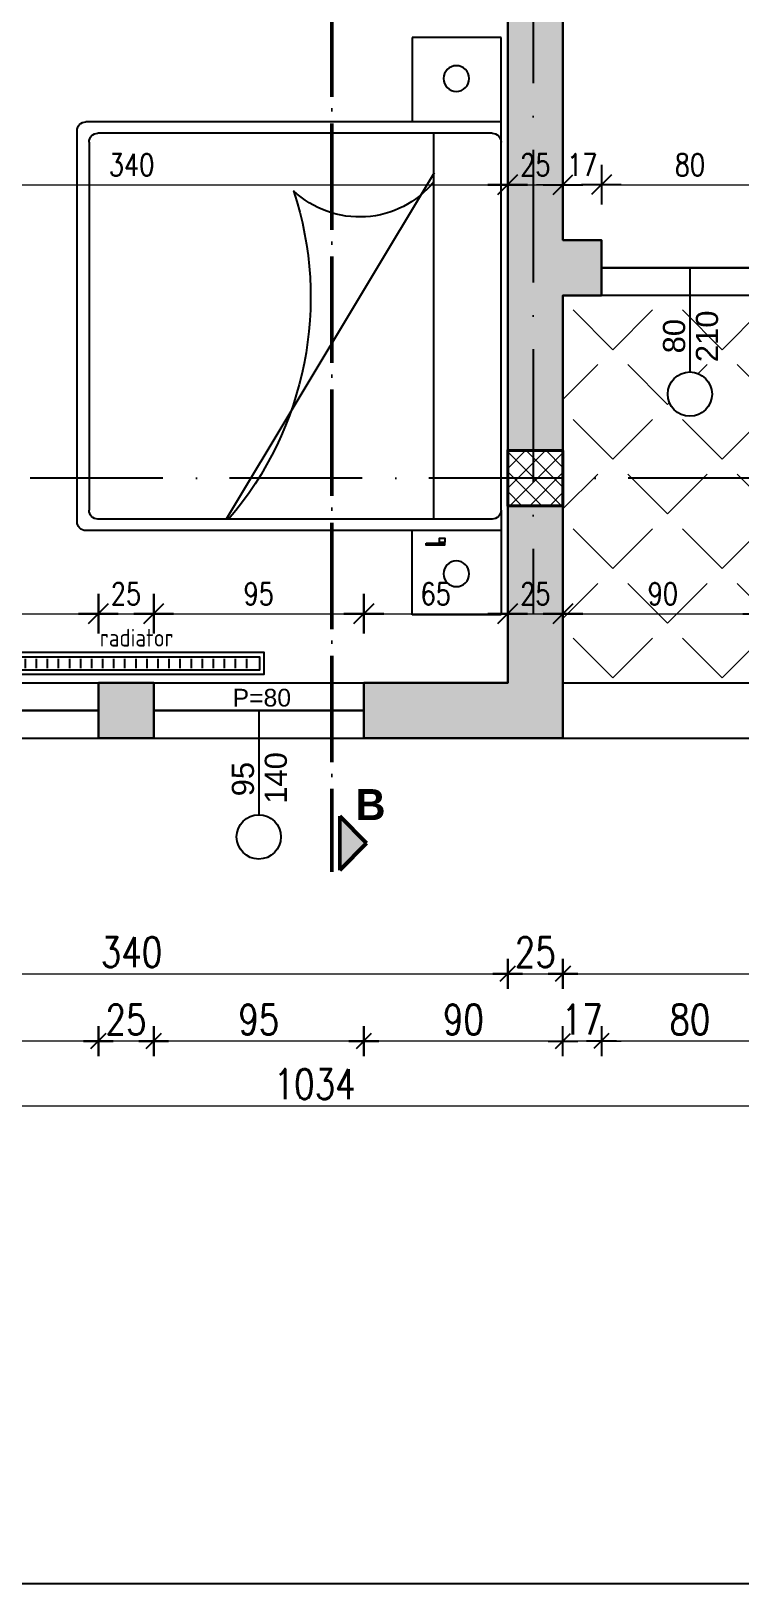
# Model space of a CAD drawing. Header units: metres. Extents: x 2674 to 33045, y -10854 to 2806.
# Drawn here: x 16357 to 16678, y 159 to 860 of the extents above; entities that cross this region are included whole.
import ezdxf

# ---------------------------------------------------------------- set-up
doc = ezdxf.new("R2010")
doc.units = ezdxf.units.M
doc.linetypes.add('ACAD_ISO04W100', pattern=[30, 24, -3, 0, -3])
doc.linetypes.add('ACAD_ISO10W100', pattern=[18, 12, -3, 0, -3])
doc.layers.add('2d', color=7, linetype='Continuous')
doc.layers.add('2d hamdia', color=7, linetype='Continuous')
doc.styles.add('_DIM Romans 0.8', font='romans.shx', dxfattribs={"width": 0.8})
doc.styles.get("Standard").update_dxf_attribs({"font": 'arial.ttf'})
doc.dimstyles.new('50 jasht', dxfattribs={"dimscale": 15, "dimtxt": 0.9, "dimasz": 0.3, "dimexe": 1.25, "dimexo": 0.625, "dimgap": 0.2, "dimtad": 1, "dimdec": 0, "dimzin": 12, "dimdsep": 46, "dimtxsty": '_DIM Romans 0.8', "dimblk": '- Kosa Crta za DIM (Mala)', "dimcen": 1, "dimse1": 1, "dimse2": 1, "dimclrd": 256, "dimclrt": 256, "dimazin": 3, "dimtfac": 1, "dimtdec": 0, "dimtix": 1, "dimtmove": 0, "dimatfit": 3, "dimfxl": 1, "dimlwd": 0, "dimarcsym": 0})
doc.dimstyles.new('50 mrena', dxfattribs={"dimscale": 10, "dimtxt": 1, "dimasz": 0.6, "dimexe": 1.25, "dimexo": 0.625, "dimgap": 0.4, "dimtad": 1, "dimdec": 0, "dimzin": 12, "dimdsep": 46, "dimtxsty": '_DIM Romans 0.8', "dimblk": '- Kosa Crta za DIM (Mala)', "dimcen": 2.5, "dimse1": 1, "dimse2": 1, "dimclrd": 256, "dimclrt": 256, "dimadec": 0, "dimazin": 3, "dimtfac": 1, "dimtdec": 0, "dimtix": 1, "dimtmove": 0, "dimatfit": 3, "dimfxl": 1, "dimlwd": 15, "dimarcsym": 0})

# ---------------------------------------------------------------- blocks, each defined once
blk = doc.blocks.new('radiator')
at = {"color": 204}
for p, q in [((-52.92, 7.12), (-52.92, 2.89)), ((-47.92, 7.12), (-47.92, 2.89)), ((-42.92, 7.12), (-42.92, 2.89)), ((-37.92, 7.12), (-37.92, 2.89)), ((-32.92, 7.12), (-32.92, 2.89)), ((-27.92, 7.12), (-27.92, 2.89)), ((-22.92, 7.12), (-22.92, 2.89)), ((-17.92, 7.12), (-17.92, 2.89)), ((-12.92, 7.12), (-12.92, 2.89)), ((-7.92, 7.12), (-7.92, 2.89)), ((-2.92, 7.12), (-2.92, 2.89)), ((2.08, 7.12), (2.08, 2.89)), ((7.08, 7.12), (7.08, 2.89)), ((12.08, 7.12), (12.08, 2.89)), ((17.08, 7.12), (17.08, 2.89)), ((22.08, 7.12), (22.08, 2.89)), ((27.08, 7.12), (27.08, 2.89)), ((32.08, 7.12), (32.08, 2.89)), ((37.08, 7.12), (37.08, 2.89)), ((42.08, 7.12), (42.08, 2.89)), ((47.08, 7.12), (47.08, 2.89)), ((52.08, 7.12), (52.08, 2.89))]:
    blk.add_line(p, q, dxfattribs=at)
blk.add_lwpolyline([(-60, 10), (60, 10), (60, 0), (-60, 0)], close=True)
blk.add_lwpolyline([(-58, 8), (58, 8), (58, 2), (-58, 2)], close=True, dxfattribs=at)
blk = doc.blocks.new('krevet dysh')
at = {"color": 252}
for p, q in [((-40.12, 130.31), (-40.12, 92.28)), ((0, 130.31), (-40.12, 130.31)), ((0, 83.08), (0, 130.31)), ((0, 92.28), (-187.61, 92.28)), ((-191.66, 88.23), (-191.66, -88.23)), ((-4.05, 87.13), (-182.18, 87.13)), ((-124.08, 87.04), (-30.15, -69.42)), ((-30.38, 87.13), (-30.38, -87.13)), ((-186.23, -83.08), (-186.23, 83.08)), ((0, 83.08), (0, -83.08)), ((0, -83.08), (0, -92.28)), ((0, -83.08), (0, -130.31)), ((-4.05, -87.13), (-182.18, -87.13)), ((-40.22, -92.28), (-187.61, -92.28)), ((-40.22, -92.28), (-40.22, -92.28)), ((0, -92.28), (-40.22, -92.28)), ((-40.12, -130.31), (-40.12, -92.28)), ((0, -130.31), (-40.12, -130.31))]:
    blk.add_line(p, q, dxfattribs=at)
for points in [[(-33.83, 97.97), (-25.58, 97.97), (-25.58, 98.95), (-33.83, 98.95)], [(-25.36, 97.73), (-27.86, 97.73), (-27.86, 95.78), (-25.36, 95.78)]]:
    blk.add_lwpolyline(points, close=True, dxfattribs=at)
for centre in [(-20.2, 111.83), (-20.2, -111.83)]:
    blk.add_circle(centre, 5.8, dxfattribs=at)
for centre, radius, start, end in [((-187.61, 88.23), 4.05, 90, 180), ((-182.18, 83.08), 4.05, 90, 180), ((-240.09, -13.08), 154.01, 341.80692, 40.59356), ((-4.05, 83.08), 4.05, 0, 90), ((-63.94, -92.8), 43.49, 39.48316, 133.32952), ((-182.18, -83.08), 4.05, 180, 270), ((-4.05, -83.08), 4.05, 270, 0), ((-4.05, -83.08), 4.05, 270, 0), ((-187.61, -88.23), 4.05, 180, 270)]:
    blk.add_arc(centre, radius, start, end, dxfattribs=at)
blk = doc.blocks.new('- Kosa Crta za DIM (Mala)')
for points in [[(0, -1.5), (0, 1.5)], [(-1.5, 0), (1.5, 0)], [(-0.75, -0.75), (0.75, 0.75)]]:
    blk.add_lwpolyline(points)
blk = doc.blocks.new('*D754')
at = {"lineweight": 0, "transparency": 16777216}
blk.add_line((16237.2, 434.4), (16568.2, 434.4), dxfattribs=at)
at = {"layer": 'Defpoints', "color": 0, "lineweight": 0, "transparency": 16777216}
for p in [(16232.7, 645.71), (16572.7, 645.71), (16572.7, 434.4)]:
    blk.add_point(p, dxfattribs=at)
at = {"lineweight": 0, "transparency": 16777216, "xscale": 4.5, "yscale": 4.5, "zscale": 4.5, "rotation": 180}
blk.add_blockref('- Kosa Crta za DIM (Mala)', (16232.7, 434.4), dxfattribs=at)
at = {"lineweight": 0, "transparency": 16777216, "xscale": 4.5, "yscale": 4.5, "zscale": 4.5}
blk.add_blockref('- Kosa Crta za DIM (Mala)', (16572.7, 434.4), dxfattribs=at)
at = {"lineweight": 0, "transparency": 16777216, "insert": (16402.7, 444.15), "char_height": 13.5, "attachment_point": 5, "style": '_DIM Romans 0.8'}
blk.add_mtext('340', dxfattribs=at)
blk = doc.blocks.new('*D755')
at = {"lineweight": 0, "transparency": 16777216}
blk.add_line((16577.2, 434.4), (16593.2, 434.4), dxfattribs=at)
at = {"layer": 'Defpoints', "color": 0, "lineweight": 0, "transparency": 16777216}
for p in [(16572.7, 645.71), (16597.7, 645.71), (16597.7, 434.4)]:
    blk.add_point(p, dxfattribs=at)
at = {"lineweight": 0, "transparency": 16777216, "xscale": 4.5, "yscale": 4.5, "zscale": 4.5, "rotation": 180}
blk.add_blockref('- Kosa Crta za DIM (Mala)', (16572.7, 434.4), dxfattribs=at)
at = {"lineweight": 0, "transparency": 16777216, "xscale": 4.5, "yscale": 4.5, "zscale": 4.5}
blk.add_blockref('- Kosa Crta za DIM (Mala)', (16597.7, 434.4), dxfattribs=at)
at = {"lineweight": 0, "transparency": 16777216, "insert": (16585.2, 444.15), "char_height": 13.5, "attachment_point": 5, "style": '_DIM Romans 0.8'}
blk.add_mtext('25', dxfattribs=at)
blk = doc.blocks.new('*D756')
at = {"lineweight": 0, "transparency": 16777216}
blk.add_line((16602.2, 434.4), (16972.75, 434.4), dxfattribs=at)
at = {"layer": 'Defpoints', "color": 0, "lineweight": 0, "transparency": 16777216}
for p in [(16597.7, 645.71), (16977.25, 645.71), (16977.25, 434.4)]:
    blk.add_point(p, dxfattribs=at)
at = {"lineweight": 0, "transparency": 16777216, "xscale": 4.5, "yscale": 4.5, "zscale": 4.5, "rotation": 180}
blk.add_blockref('- Kosa Crta za DIM (Mala)', (16597.7, 434.4), dxfattribs=at)
at = {"lineweight": 0, "transparency": 16777216, "xscale": 4.5, "yscale": 4.5, "zscale": 4.5}
blk.add_blockref('- Kosa Crta za DIM (Mala)', (16977.25, 434.4), dxfattribs=at)
at = {"lineweight": 0, "transparency": 16777216, "insert": (16787.48, 444.15), "char_height": 13.5, "attachment_point": 5, "style": '_DIM Romans 0.8'}
blk.add_mtext('380', dxfattribs=at)
blk = doc.blocks.new('*D760')
at = {"lineweight": 0, "transparency": 16777216}
blk.add_line((16690.57, 403.97), (16619.57, 403.97), dxfattribs=at)
at = {"layer": 'Defpoints', "color": 0, "lineweight": 0, "transparency": 16777216}
for p in [(16615.07, 740.71), (16695.07, 740.71), (16615.07, 403.97)]:
    blk.add_point(p, dxfattribs=at)
at = {"lineweight": 0, "transparency": 16777216, "xscale": 4.5, "yscale": 4.5, "zscale": 4.5, "rotation": 180}
blk.add_blockref('- Kosa Crta za DIM (Mala)', (16615.07, 403.97), dxfattribs=at)
at = {"lineweight": 0, "transparency": 16777216, "xscale": 4.5, "yscale": 4.5, "zscale": 4.5}
blk.add_blockref('- Kosa Crta za DIM (Mala)', (16695.07, 403.97), dxfattribs=at)
at = {"lineweight": 0, "transparency": 16777216, "insert": (16655.07, 413.72), "char_height": 13.5, "attachment_point": 5, "style": '_DIM Romans 0.8'}
blk.add_mtext('80', dxfattribs=at)
blk = doc.blocks.new('*D761')
at = {"lineweight": 0, "transparency": 16777216}
for p, q in [((16593.2, 403.97), (16588.7, 403.97)), ((16615.07, 403.97), (16597.7, 403.97)), ((16619.57, 403.97), (16624.07, 403.97))]:
    blk.add_line(p, q, dxfattribs=at)
at = {"layer": 'Defpoints', "color": 0, "lineweight": 0, "transparency": 16777216}
for p in [(16615.07, 740.71), (16597.7, 540.71), (16597.7, 403.97)]:
    blk.add_point(p, dxfattribs=at)
at = {"lineweight": 0, "transparency": 16777216, "xscale": 4.5, "yscale": 4.5, "zscale": 4.5}
blk.add_blockref('- Kosa Crta za DIM (Mala)', (16597.7, 403.97), dxfattribs=at)
at = {"lineweight": 0, "transparency": 16777216, "xscale": 4.5, "yscale": 4.5, "zscale": 4.5, "rotation": 180}
blk.add_blockref('- Kosa Crta za DIM (Mala)', (16615.07, 403.97), dxfattribs=at)
at = {"lineweight": 0, "transparency": 16777216, "insert": (16606.38, 413.72), "char_height": 13.5, "attachment_point": 5, "style": '_DIM Romans 0.8'}
blk.add_mtext('17', dxfattribs=at)
blk = doc.blocks.new('*D762')
at = {"lineweight": 0, "transparency": 16777216}
blk.add_line((16593.2, 403.97), (16512.2, 403.97), dxfattribs=at)
at = {"layer": 'Defpoints', "color": 0, "lineweight": 0, "transparency": 16777216}
for p in [(16507.7, 540.71), (16597.7, 540.71), (16507.7, 403.97)]:
    blk.add_point(p, dxfattribs=at)
at = {"lineweight": 0, "transparency": 16777216, "xscale": 4.5, "yscale": 4.5, "zscale": 4.5, "rotation": 180}
blk.add_blockref('- Kosa Crta za DIM (Mala)', (16507.7, 403.97), dxfattribs=at)
at = {"lineweight": 0, "transparency": 16777216, "xscale": 4.5, "yscale": 4.5, "zscale": 4.5}
blk.add_blockref('- Kosa Crta za DIM (Mala)', (16597.7, 403.97), dxfattribs=at)
at = {"lineweight": 0, "transparency": 16777216, "insert": (16552.7, 413.72), "char_height": 13.5, "attachment_point": 5, "style": '_DIM Romans 0.8'}
blk.add_mtext('90', dxfattribs=at)
blk = doc.blocks.new('*D763')
at = {"lineweight": 0, "transparency": 16777216}
blk.add_line((16503.2, 403.97), (16417.2, 403.97), dxfattribs=at)
at = {"layer": 'Defpoints', "color": 0, "lineweight": 0, "transparency": 16777216}
for p in [(16412.7, 540.71), (16507.7, 540.71), (16412.7, 403.97)]:
    blk.add_point(p, dxfattribs=at)
at = {"lineweight": 0, "transparency": 16777216, "xscale": 4.5, "yscale": 4.5, "zscale": 4.5, "rotation": 180}
blk.add_blockref('- Kosa Crta za DIM (Mala)', (16412.7, 403.97), dxfattribs=at)
at = {"lineweight": 0, "transparency": 16777216, "xscale": 4.5, "yscale": 4.5, "zscale": 4.5}
blk.add_blockref('- Kosa Crta za DIM (Mala)', (16507.7, 403.97), dxfattribs=at)
at = {"lineweight": 0, "transparency": 16777216, "insert": (16460.2, 413.72), "char_height": 13.5, "attachment_point": 5, "style": '_DIM Romans 0.8'}
blk.add_mtext('95', dxfattribs=at)
blk = doc.blocks.new('*D764')
at = {"lineweight": 0, "transparency": 16777216}
blk.add_line((16408.2, 403.97), (16392.2, 403.97), dxfattribs=at)
at = {"layer": 'Defpoints', "color": 0, "lineweight": 0, "transparency": 16777216}
for p in [(16387.7, 540.71), (16412.7, 540.71), (16387.7, 403.97)]:
    blk.add_point(p, dxfattribs=at)
at = {"lineweight": 0, "transparency": 16777216, "xscale": 4.5, "yscale": 4.5, "zscale": 4.5, "rotation": 180}
blk.add_blockref('- Kosa Crta za DIM (Mala)', (16387.7, 403.97), dxfattribs=at)
at = {"lineweight": 0, "transparency": 16777216, "xscale": 4.5, "yscale": 4.5, "zscale": 4.5}
blk.add_blockref('- Kosa Crta za DIM (Mala)', (16412.7, 403.97), dxfattribs=at)
at = {"lineweight": 0, "transparency": 16777216, "insert": (16400.2, 413.72), "char_height": 13.5, "attachment_point": 5, "style": '_DIM Romans 0.8'}
blk.add_mtext('25', dxfattribs=at)
blk = doc.blocks.new('*D765')
at = {"lineweight": 0, "transparency": 16777216}
blk.add_line((16383.2, 403.97), (16297.2, 403.97), dxfattribs=at)
at = {"layer": 'Defpoints', "color": 0, "lineweight": 0, "transparency": 16777216}
for p in [(16292.7, 540.71), (16387.7, 540.71), (16292.7, 403.97)]:
    blk.add_point(p, dxfattribs=at)
at = {"lineweight": 0, "transparency": 16777216, "xscale": 4.5, "yscale": 4.5, "zscale": 4.5, "rotation": 180}
blk.add_blockref('- Kosa Crta za DIM (Mala)', (16292.7, 403.97), dxfattribs=at)
at = {"lineweight": 0, "transparency": 16777216, "xscale": 4.5, "yscale": 4.5, "zscale": 4.5}
blk.add_blockref('- Kosa Crta za DIM (Mala)', (16387.7, 403.97), dxfattribs=at)
at = {"lineweight": 0, "transparency": 16777216, "insert": (16340.2, 413.72), "char_height": 13.5, "attachment_point": 5, "style": '_DIM Romans 0.8'}
blk.add_mtext('95', dxfattribs=at)
blk = doc.blocks.new('*D771')
at = {"lineweight": 0, "transparency": 16777216}
blk.add_line((15973.2, 374.81), (16997.75, 374.81), dxfattribs=at)
at = {"layer": 'Defpoints', "color": 0, "lineweight": 0, "transparency": 16777216}
for p in [(15968.7, 645.71), (17002.25, 645.71), (17002.25, 374.81)]:
    blk.add_point(p, dxfattribs=at)
at = {"lineweight": 0, "transparency": 16777216, "xscale": 4.5, "yscale": 4.5, "zscale": 4.5, "rotation": 180}
blk.add_blockref('- Kosa Crta za DIM (Mala)', (15968.7, 374.81), dxfattribs=at)
at = {"lineweight": 0, "transparency": 16777216, "xscale": 4.5, "yscale": 4.5, "zscale": 4.5}
blk.add_blockref('- Kosa Crta za DIM (Mala)', (17002.25, 374.81), dxfattribs=at)
at = {"lineweight": 0, "transparency": 16777216, "insert": (16485.48, 384.56), "char_height": 13.5, "attachment_point": 5, "style": '_DIM Romans 0.8'}
blk.add_mtext('1034', dxfattribs=at)
blk = doc.blocks.new('*D810')
at = {"lineweight": 15, "transparency": 16777216}
blk.add_line((16238.7, 790.73), (16566.7, 790.73), dxfattribs=at)
at = {"layer": 'Defpoints', "color": 0, "lineweight": 0, "transparency": 16777216}
for p in [(16572.7, 790.73), (16572.7, 758.21), (16232.7, 670.71)]:
    blk.add_point(p, dxfattribs=at)
at = {"lineweight": 15, "transparency": 16777216, "xscale": 6, "yscale": 6, "zscale": 6, "rotation": 180}
blk.add_blockref('- Kosa Crta za DIM (Mala)', (16232.7, 790.73), dxfattribs=at)
at = {"lineweight": 15, "transparency": 16777216, "xscale": 6, "yscale": 6, "zscale": 6}
blk.add_blockref('- Kosa Crta za DIM (Mala)', (16572.7, 790.73), dxfattribs=at)
at = {"lineweight": 0, "transparency": 16777216, "insert": (16402.7, 799.73), "char_height": 10, "attachment_point": 5, "style": '_DIM Romans 0.8'}
blk.add_mtext('340', dxfattribs=at)
blk = doc.blocks.new('*D811')
at = {"lineweight": 15, "transparency": 16777216}
blk.add_line((16578.7, 790.73), (16591.7, 790.73), dxfattribs=at)
at = {"layer": 'Defpoints', "color": 0, "lineweight": 0, "transparency": 16777216}
for p in [(16597.7, 790.73), (16597.7, 765.71), (16572.7, 758.21)]:
    blk.add_point(p, dxfattribs=at)
at = {"lineweight": 15, "transparency": 16777216, "xscale": 6, "yscale": 6, "zscale": 6, "rotation": 180}
blk.add_blockref('- Kosa Crta za DIM (Mala)', (16572.7, 790.73), dxfattribs=at)
at = {"lineweight": 15, "transparency": 16777216, "xscale": 6, "yscale": 6, "zscale": 6}
blk.add_blockref('- Kosa Crta za DIM (Mala)', (16597.7, 790.73), dxfattribs=at)
at = {"lineweight": 0, "transparency": 16777216, "insert": (16585.2, 799.73), "char_height": 10, "attachment_point": 5, "style": '_DIM Romans 0.8'}
blk.add_mtext('25', dxfattribs=at)
blk = doc.blocks.new('*D812')
at = {"lineweight": 15, "transparency": 16777216}
for p, q in [((16591.7, 790.73), (16585.7, 790.73)), ((16597.7, 790.73), (16615.07, 790.73)), ((16621.07, 790.73), (16627.07, 790.73))]:
    blk.add_line(p, q, dxfattribs=at)
at = {"layer": 'Defpoints', "color": 0, "lineweight": 0, "transparency": 16777216}
for p in [(16615.07, 790.73), (16597.7, 765.71), (16615.07, 765.71)]:
    blk.add_point(p, dxfattribs=at)
at = {"lineweight": 15, "transparency": 16777216, "xscale": 6, "yscale": 6, "zscale": 6}
blk.add_blockref('- Kosa Crta za DIM (Mala)', (16597.7, 790.73), dxfattribs=at)
at = {"lineweight": 15, "transparency": 16777216, "xscale": 6, "yscale": 6, "zscale": 6, "rotation": 180}
blk.add_blockref('- Kosa Crta za DIM (Mala)', (16615.07, 790.73), dxfattribs=at)
at = {"lineweight": 0, "transparency": 16777216, "insert": (16606.38, 799.73), "char_height": 10, "attachment_point": 5, "style": '_DIM Romans 0.8'}
blk.add_mtext('17', dxfattribs=at)
blk = doc.blocks.new('*D813')
at = {"lineweight": 15, "transparency": 16777216}
blk.add_line((16621.07, 790.73), (16689.07, 790.73), dxfattribs=at)
at = {"layer": 'Defpoints', "color": 0, "lineweight": 0, "transparency": 16777216}
for p in [(16695.07, 790.73), (16615.07, 765.71), (16695.07, 765.71)]:
    blk.add_point(p, dxfattribs=at)
at = {"lineweight": 15, "transparency": 16777216, "xscale": 6, "yscale": 6, "zscale": 6, "rotation": 180}
blk.add_blockref('- Kosa Crta za DIM (Mala)', (16615.07, 790.73), dxfattribs=at)
at = {"lineweight": 15, "transparency": 16777216, "xscale": 6, "yscale": 6, "zscale": 6}
blk.add_blockref('- Kosa Crta za DIM (Mala)', (16695.07, 790.73), dxfattribs=at)
at = {"lineweight": 0, "transparency": 16777216, "insert": (16655.07, 799.73), "char_height": 10, "attachment_point": 5, "style": '_DIM Romans 0.8'}
blk.add_mtext('80', dxfattribs=at)
blk = doc.blocks.new('*D818')
at = {"lineweight": 15, "transparency": 16777216}
blk.add_line((16298.7, 597), (16381.7, 597), dxfattribs=at)
at = {"layer": 'Defpoints', "color": 0, "lineweight": 0, "transparency": 16777216}
for p in [(16387.7, 597), (16292.7, 565.71), (16387.7, 565.71)]:
    blk.add_point(p, dxfattribs=at)
at = {"lineweight": 15, "transparency": 16777216, "xscale": 6, "yscale": 6, "zscale": 6, "rotation": 180}
blk.add_blockref('- Kosa Crta za DIM (Mala)', (16292.7, 597), dxfattribs=at)
at = {"lineweight": 15, "transparency": 16777216, "xscale": 6, "yscale": 6, "zscale": 6}
blk.add_blockref('- Kosa Crta za DIM (Mala)', (16387.7, 597), dxfattribs=at)
at = {"lineweight": 0, "transparency": 16777216, "insert": (16340.2, 606), "char_height": 10, "attachment_point": 5, "style": '_DIM Romans 0.8'}
blk.add_mtext('95', dxfattribs=at)
blk = doc.blocks.new('*D819')
at = {"lineweight": 15, "transparency": 16777216}
blk.add_line((16393.7, 597), (16406.7, 597), dxfattribs=at)
at = {"layer": 'Defpoints', "color": 0, "lineweight": 0, "transparency": 16777216}
for p in [(16412.7, 597), (16387.7, 565.71), (16412.7, 565.71)]:
    blk.add_point(p, dxfattribs=at)
at = {"lineweight": 15, "transparency": 16777216, "xscale": 6, "yscale": 6, "zscale": 6, "rotation": 180}
blk.add_blockref('- Kosa Crta za DIM (Mala)', (16387.7, 597), dxfattribs=at)
at = {"lineweight": 15, "transparency": 16777216, "xscale": 6, "yscale": 6, "zscale": 6}
blk.add_blockref('- Kosa Crta za DIM (Mala)', (16412.7, 597), dxfattribs=at)
at = {"lineweight": 0, "transparency": 16777216, "insert": (16400.2, 606), "char_height": 10, "attachment_point": 5, "style": '_DIM Romans 0.8'}
blk.add_mtext('25', dxfattribs=at)
blk = doc.blocks.new('*D820')
at = {"lineweight": 15, "transparency": 16777216}
blk.add_line((16418.7, 597), (16501.7, 597), dxfattribs=at)
at = {"layer": 'Defpoints', "color": 0, "lineweight": 0, "transparency": 16777216}
for p in [(16507.7, 597), (16412.7, 565.71), (16507.7, 565.71)]:
    blk.add_point(p, dxfattribs=at)
at = {"lineweight": 15, "transparency": 16777216, "xscale": 6, "yscale": 6, "zscale": 6, "rotation": 180}
blk.add_blockref('- Kosa Crta za DIM (Mala)', (16412.7, 597), dxfattribs=at)
at = {"lineweight": 15, "transparency": 16777216, "xscale": 6, "yscale": 6, "zscale": 6}
blk.add_blockref('- Kosa Crta za DIM (Mala)', (16507.7, 597), dxfattribs=at)
at = {"lineweight": 0, "transparency": 16777216, "insert": (16460.2, 606), "char_height": 10, "attachment_point": 5, "style": '_DIM Romans 0.8'}
blk.add_mtext('95', dxfattribs=at)
blk = doc.blocks.new('*D821')
at = {"lineweight": 15, "transparency": 16777216}
blk.add_line((16513.7, 597), (16566.7, 597), dxfattribs=at)
at = {"layer": 'Defpoints', "color": 0, "lineweight": 0, "transparency": 16777216}
for p in [(16572.7, 597), (16507.7, 565.71), (16572.7, 565.71)]:
    blk.add_point(p, dxfattribs=at)
at = {"lineweight": 15, "transparency": 16777216, "xscale": 6, "yscale": 6, "zscale": 6, "rotation": 180}
blk.add_blockref('- Kosa Crta za DIM (Mala)', (16507.7, 597), dxfattribs=at)
at = {"lineweight": 15, "transparency": 16777216, "xscale": 6, "yscale": 6, "zscale": 6}
blk.add_blockref('- Kosa Crta za DIM (Mala)', (16572.7, 597), dxfattribs=at)
at = {"lineweight": 0, "transparency": 16777216, "insert": (16540.2, 606), "char_height": 10, "attachment_point": 5, "style": '_DIM Romans 0.8'}
blk.add_mtext('65', dxfattribs=at)
blk = doc.blocks.new('*D822')
at = {"lineweight": 15, "transparency": 16777216}
blk.add_line((16578.7, 597), (16591.7, 597), dxfattribs=at)
at = {"layer": 'Defpoints', "color": 0, "lineweight": 0, "transparency": 16777216}
for p in [(16597.7, 597), (16572.7, 565.71), (16597.7, 540.71)]:
    blk.add_point(p, dxfattribs=at)
at = {"lineweight": 15, "transparency": 16777216, "xscale": 6, "yscale": 6, "zscale": 6, "rotation": 180}
blk.add_blockref('- Kosa Crta za DIM (Mala)', (16572.7, 597), dxfattribs=at)
at = {"lineweight": 15, "transparency": 16777216, "xscale": 6, "yscale": 6, "zscale": 6}
blk.add_blockref('- Kosa Crta za DIM (Mala)', (16597.7, 597), dxfattribs=at)
at = {"lineweight": 0, "transparency": 16777216, "insert": (16585.2, 606), "char_height": 10, "attachment_point": 5, "style": '_DIM Romans 0.8'}
blk.add_mtext('25', dxfattribs=at)
blk = doc.blocks.new('*D823')
at = {"lineweight": 15, "transparency": 16777216}
blk.add_line((16603.7, 597), (16681.96, 597), dxfattribs=at)
at = {"layer": 'Defpoints', "color": 0, "lineweight": 0, "transparency": 16777216}
for p in [(16687.96, 597), (16687.96, 565.71), (16597.7, 540.71)]:
    blk.add_point(p, dxfattribs=at)
at = {"lineweight": 15, "transparency": 16777216, "xscale": 6, "yscale": 6, "zscale": 6, "rotation": 180}
blk.add_blockref('- Kosa Crta za DIM (Mala)', (16597.7, 597), dxfattribs=at)
at = {"lineweight": 15, "transparency": 16777216, "xscale": 6, "yscale": 6, "zscale": 6}
blk.add_blockref('- Kosa Crta za DIM (Mala)', (16687.96, 597), dxfattribs=at)
at = {"lineweight": 0, "transparency": 16777216, "insert": (16642.83, 606), "char_height": 10, "attachment_point": 5, "style": '_DIM Romans 0.8'}
blk.add_mtext('90', dxfattribs=at)

msp = doc.modelspace()

# ---------------------------------------------------------------- hatches: boundary and pattern name
at = {"lineweight": 30}
h = msp.add_hatch(color=255, dxfattribs=at)
h.paths.add_polyline_path([(16977.7, 1875.71), (16597.7, 1875.71), (16597.7, 1850.71), (16862.7, 1850.71), (16862.7, 1785.71), (16887.7, 1785.71), (16887.7, 1850.71), (16977.7, 1850.71)])
h.paths.add_polyline_path([(16887.7, 1685.71), (16862.7, 1685.71), (16862.7, 1650.71), (16887.7, 1650.71)])
h.paths.add_polyline_path([(16977.7, 1500.71), (16887.7, 1500.71), (16887.7, 1510.71), (16862.7, 1510.71), (16862.7, 1500.71), (16597.7, 1500.71), (16597.7, 1475.71), (16977.7, 1475.71)])
h.paths.add_polyline_path([(17002.7, 1475.71), (16977.7, 1475.71), (16977.7, 1455.71), (17002.7, 1455.71)])
h.paths.add_polyline_path([(17002.7, 1355.71), (16977.7, 1355.71), (16977.7, 1330.71), (17002.7, 1330.71)])
h.paths.add_polyline_path([(17002.7, 1230.71), (16977.7, 1230.71), (16977.7, 1205.71), (17002.7, 1205.71)])
h.paths.add_polyline_path([(16977.7, 1095.71), (16597.7, 1095.71), (16597.7, 1070.71), (16977.7, 1070.71)])
h.paths.add_polyline_path([(16572.7, 1095.71), (16457.7, 1095.71), (16457.7, 1110.71), (16432.7, 1110.71), (16432.7, 1070.71), (16512.7, 1070.71), (16512.7, 1068.21), (16537.7, 1068.21), (16537.7, 1070.71), (16572.7, 1070.71)])
h.paths.add_polyline_path([(16572.7, 1500.71), (16457.7, 1500.71), (16457.7, 1510.71), (16432.7, 1510.71), (16432.7, 1200.71), (16457.7, 1200.71), (16457.7, 1475.71), (16572.7, 1475.71)])
h.paths.add_polyline_path([(16457.7, 1850.71), (16572.7, 1850.71), (16572.7, 1875.71), (16317.7, 1875.71), (16317.7, 1850.71), (16432.7, 1850.71), (16432.7, 1630.71), (16400.12, 1630.71), (16400.12, 1610.71), (16432.7, 1610.71), (16432.7, 1600.71), (16457.7, 1600.71)])
h.paths.add_polyline_path([(16320.12, 1630.71), (16232.7, 1630.71), (16232.7, 1850.71), (16212.7, 1850.71), (16212.7, 1590.71), (16232.7, 1590.71), (16232.7, 1610.71), (16320.12, 1610.71)])
h.paths.add_polyline_path([(16207.7, 1875.71), (15887.7, 1875.71), (15887.7, 1850.71), (16207.7, 1850.71)])
h.paths.add_polyline_path([(16257.7, 1875.71), (16232.7, 1875.71), (16232.7, 1850.71), (16257.7, 1850.71)])
h.paths.add_polyline_path([(15887.7, 1850.71), (15862.7, 1850.71), (15862.7, 1770.71), (15887.7, 1770.71)])
h.paths.add_polyline_path([(15887.7, 1650.71), (15862.7, 1650.71), (15862.7, 1500.71), (15887.7, 1500.71)])
h.paths.add_polyline_path([(15993.7, 1475.71), (15968.7, 1475.71), (15968.7, 1335.71), (15993.7, 1335.71)])
h.paths.add_polyline_path([(16207.7, 1500.71), (15993.7, 1500.71), (15993.7, 1475.71), (16207.7, 1475.71)])
h.paths.add_polyline_path([(16232.7, 1510.71), (16212.7, 1510.71), (16212.7, 1500.71), (16232.7, 1500.71)])
h.paths.add_polyline_path([(15993.7, 1145.71), (15968.7, 1145.71), (15968.7, 1095.71), (15993.7, 1095.71)])
h.paths.add_polyline_path([(16107.7, 975.71), (15993.7, 975.71), (15993.7, 985.71), (15968.7, 985.71), (15968.7, 670.71), (15993.7, 670.71), (15993.7, 697.71), (16112.7, 697.71), (16112.7, 722.71), (15993.7, 722.71), (15993.7, 950.71), (16107.7, 950.71)])
h.paths.add_polyline_path([(16247.7, 975.71), (16232.7, 975.71), (16232.7, 950.71), (16247.7, 950.71)])
h.paths.add_polyline_path([(16207.7, 975.71), (16197.7, 975.71), (16197.7, 950.71), (16207.7, 950.71)])
h.paths.add_polyline_path([(16232.7, 950.71), (16207.7, 950.71), (16207.7, 722.71), (16192.7, 722.71), (16192.7, 697.71), (16207.7, 697.71), (16207.7, 670.71), (16232.7, 670.71)])
h.paths.add_polyline_path([(16597.7, 975.71), (16537.7, 975.71), (16537.7, 978.21), (16512.7, 978.21), (16512.7, 975.71), (16337.7, 975.71), (16337.7, 950.71), (16572.7, 950.71), (16572.7, 670.71), (16597.7, 670.71), (16597.7, 740.71), (16615.07, 740.71), (16615.07, 765.71), (16597.7, 765.71)])
h.paths.add_polyline_path([(17002.7, 825.71), (16977.7, 825.71), (16977.7, 765.71), (16695.07, 765.71), (16695.07, 740.71), (16977.7, 740.71), (16977.7, 670.71), (17002.7, 670.71)])
h.paths.add_polyline_path([(16597.7, 645.71), (16572.7, 645.71), (16572.7, 565.71), (16507.7, 565.71), (16507.7, 540.71), (16597.7, 540.71)])
h.paths.add_polyline_path([(16412.7, 565.71), (16387.7, 565.71), (16387.7, 540.71), (16412.7, 540.71)])
h.paths.add_polyline_path([(16292.7, 565.71), (16232.7, 565.71), (16207.7, 565.71), (16207.7, 540.71), (16292.7, 540.71)])
h.paths.add_polyline_path([(17002.7, 1105.71), (16977.7, 1105.71), (16977.7, 1095.71), (17002.7, 1095.71)])
at = {"lineweight": 18}
msp.add_hatch(color=15, dxfattribs=at).paths.add_polyline_path([(16496.78, 505.55), (16496.78, 481.19), (16508.96, 493.37)])
at = {"layer": '2d hamdia', "lineweight": 0, "true_color": 0x969696}
h = msp.add_hatch(dxfattribs=at)
h.set_pattern_fill('ANGLE', color=252, scale=5, angle=45, style=0)
h.set_pattern_definition([(45, (0, 0), (-24.695704, 24.695704), [25.4, -9.525]), (135, (0, 0), (-24.695704, -24.695704), [25.4, -9.525])])
h.paths.add_polyline_path([(16977.25, 670.71), (16977.7, 670.71), (16977.7, 740.71), (16655.07, 740.71), (16655.07, 706.17, -0.414214), (16665.07, 696.17, -1), (16645.07, 696.17, -0.414214), (16655.07, 706.17), (16655.07, 740.71), (16597.7, 740.71), (16597.7, 565.71), (16685.96, 565.71), (16685.96, 540.71), (16826.27, 540.71, 0.284081), (17002.7, 645.71), (16977.25, 645.71)])
h.paths.add_polyline_path([(16673.28, 707.69), (16673.28, 736), (16652.67, 736), (16652.67, 707.69)], flags=24)
h.paths.add_polyline_path([(16658.39, 711.49), (16658.39, 732.03), (16637.78, 732.03), (16637.78, 711.49)], flags=24)
at = {"layer": '2d hamdia', "lineweight": 0}
h = msp.add_hatch(dxfattribs=at)
h.set_pattern_fill('ANSI37', color=26, scale=2, style=0)
h.set_pattern_definition([(45, (5607.054, -1215), (-4.490128, 4.490128), []), (135, (5607.054, -1215), (-4.490128, -4.490128), [])])
h.paths.add_polyline_path([(16597.7, 670.71), (16572.7, 670.71), (16572.7, 645.71), (16597.7, 645.71)])

# ---------------------------------------------------------------- linework, layer by layer
at = {"color": 124, "linetype": 'ACAD_ISO10W100', "lineweight": 25, "ltscale": 5}
for p, q in [((16584.2, 2067.9), (16584.2, 597)), ((17047.58, 658.21), (15669.18, 658.21))]:
    msp.add_line(p, q, dxfattribs=at)
for p, q in [((16597.7, 765.71), (16597.7, 975.71)), ((16572.7, 565.71), (16572.7, 950.71)), ((16615.07, 765.71), (16597.7, 765.71)), ((16615.07, 740.71), (16615.07, 765.71)), ((16655.07, 753.21), (16655.07, 706.17)), ((16597.7, 540.71), (16597.7, 740.71)), ((16977.7, 740.71), (16597.7, 740.71)), ((16232.7, 565.71), (16572.7, 565.71)), ((16387.7, 565.71), (16387.7, 540.71)), ((16412.7, 565.71), (16412.7, 540.71)), ((16507.7, 565.71), (16507.7, 540.71)), ((16597.7, 565.71), (16687.96, 565.71)), ((16460.2, 553.21), (16460.2, 506.17)), ((16145.13, 540.71), (16826.27, 540.71))]:
    msp.add_line(p, q)
at = {"color": 5, "lineweight": 30}
for p, q in [((16695.07, 753.21), (16615.07, 753.21)), ((16292.7, 553.21), (16387.7, 553.21)), ((16412.7, 553.21), (16507.7, 553.21))]:
    msp.add_line(p, q, dxfattribs=at)
at = {"elevation": -574.66}
msp.add_lwpolyline([(15225, 158.83), (15225, 2258.83), (18195, 2258.83), (18195, 158.83), (15225, 158.83)], close=True, dxfattribs=at)
at = {"color": 13, "linetype": 'ACAD_ISO04W100', "lineweight": 50, "ltscale": 2}
msp.add_lwpolyline([(16312.7, 1928.03), (16312.7, 1553.37), (16030.12, 1553.37), (16030.12, 878.48), (16493.18, 878.48), (16493.18, 480.39)], dxfattribs=at)
at = {"lineweight": 30}
for points in [[(16597.7, 975.71), (16537.7, 975.71), (16537.7, 978.21), (16512.7, 978.21), (16512.7, 975.71), (16337.7, 975.71), (16337.7, 950.71), (16572.7, 950.71), (16572.7, 670.71), (16597.7, 670.71), (16597.7, 740.71), (16615.07, 740.71), (16615.07, 765.71), (16597.7, 765.71)], [(16597.7, 645.71), (16572.7, 645.71), (16572.7, 565.71), (16507.7, 565.71), (16507.7, 540.71), (16597.7, 540.71)], [(16412.7, 565.71), (16387.7, 565.71), (16387.7, 540.71), (16412.7, 540.71)]]:
    msp.add_lwpolyline(points, close=True, dxfattribs=at)
at = {"lineweight": 40}
msp.add_lwpolyline([(16597.7, 670.71), (16572.7, 670.71), (16572.7, 645.71), (16597.7, 645.71)], close=True, dxfattribs=at)
at = {"color": 13, "linetype": 'ACAD_ISO04W100', "lineweight": 50, "ltscale": 2}
msp.add_lwpolyline([(16496.78, 505.55), (16496.78, 481.19), (16508.96, 493.37)], close=True, dxfattribs=at)
for centre in [(16655.07, 696.17), (16460.2, 496.17)]:
    msp.add_circle(centre, 10)

# ---------------------------------------------------------------- block references
msp.add_blockref('radiator', (16402.5, 569.55))
at = {"layer": '2d', "xscale": -1, "rotation": 180}
msp.add_blockref('krevet dysh', (16569.71, 726.83), dxfattribs=at)

# ---------------------------------------------------------------- texts
at = {"lineweight": 0, "char_height": 10, "attachment_point": 1, "rotation": 90}
for s, insert in [('\\pi8.9827;80 ', (16642.89, 705.58)), ('\\pi5.0195;210 ', (16657.77, 705.58)), ('\\pi5.5755;140 ', (16462.9, 505.58)), ('\\pi8.935;95 ', (16448.02, 505.58))]:
    msp.add_mtext_dynamic_manual_height_columns(s, width=32.2697, gutter_width=12.5, heights=[0], dxfattribs=dict(at, insert=insert))
at = {"color": 124, "insert": (16357.92, 590.15), "char_height": 8, "attachment_point": 1}
msp.add_mtext_dynamic_manual_height_columns('\\pi30.435;{\\Fgbenor|c0;\\C206;radiator}', width=91.5371, gutter_width=12.5, heights=[0], dxfattribs=at)
at = {"color": 251, "lineweight": 0, "insert": (16444.75, 563.07), "char_height": 8, "attachment_point": 1}
msp.add_mtext_dynamic_manual_height_columns('\\pi3.6273;P=80', width=32.2697, gutter_width=12.5, heights=[10.21], dxfattribs=at)
at = {"insert": (16503.02, 517.79), "char_height": 14, "attachment_point": 1}
msp.add_mtext_dynamic_manual_height_columns('\\pi0.92653;{\\fEras Light ITC|b1|i0|c0|p34;\\C15;B}', width=11.1898, gutter_width=12.5, heights=[0], dxfattribs=at)

# ---------------------------------------------------------------- dimensions: what is measured, and where the dimension line sits
at = {"lineweight": 0}
for base, p1, p2, dimstyle, picture, middle in [((16572.7, 790.73), (16232.7, 670.71), (16572.7, 758.21), '50 mrena', '*D810', (16402.7, 799.73)), ((16597.7, 790.73), (16572.7, 758.21), (16597.7, 765.71), '50 mrena', '*D811', (16585.2, 799.73)), ((16615.07, 790.73), (16597.7, 765.71), (16615.07, 765.71), '50 mrena', '*D812', (16606.38, 799.73)), ((16695.07, 790.73), (16615.07, 765.71), (16695.07, 765.71), '50 mrena', '*D813', (16655.07, 799.73)), ((16597.7, 403.97), (16615.07, 740.71), (16597.7, 540.71), '50 jasht', '*D761', (16606.38, 413.72)), ((16615.07, 403.97), (16695.07, 740.71), (16615.07, 740.71), '50 jasht', '*D760', (16655.07, 413.72)), ((16572.7, 434.4), (16232.7, 645.71), (16572.7, 645.71), '50 jasht', '*D754', (16402.7, 444.15)), ((16597.7, 434.4), (16572.7, 645.71), (16597.7, 645.71), '50 jasht', '*D755', (16585.2, 444.15)), ((16977.25, 434.4), (16597.7, 645.71), (16977.25, 645.71), '50 jasht', '*D756', (16787.48, 444.15)), ((16387.7, 597), (16292.7, 565.71), (16387.7, 565.71), '50 mrena', '*D818', (16340.2, 606)), ((16412.7, 597), (16387.7, 565.71), (16412.7, 565.71), '50 mrena', '*D819', (16400.2, 606)), ((16507.7, 597), (16412.7, 565.71), (16507.7, 565.71), '50 mrena', '*D820', (16460.2, 606)), ((16572.7, 597), (16507.7, 565.71), (16572.7, 565.71), '50 mrena', '*D821', (16540.2, 606)), ((16597.7, 597), (16572.7, 565.71), (16597.7, 540.71), '50 mrena', '*D822', (16585.2, 606)), ((16687.96, 597), (16597.7, 540.71), (16687.96, 565.71), '50 mrena', '*D823', (16642.83, 606)), ((16292.7, 403.97), (16387.7, 540.71), (16292.7, 540.71), '50 jasht', '*D765', (16340.2, 413.72)), ((16387.7, 403.97), (16412.7, 540.71), (16387.7, 540.71), '50 jasht', '*D764', (16400.2, 413.72)), ((16412.7, 403.97), (16507.7, 540.71), (16412.7, 540.71), '50 jasht', '*D763', (16460.2, 413.72)), ((16507.7, 403.97), (16597.7, 540.71), (16507.7, 540.71), '50 jasht', '*D762', (16552.7, 413.72))]:
    dim = msp.add_linear_dim(base=base, p1=p1, p2=p2, dimstyle=dimstyle, override={"dimtmove": 1}, dxfattribs=at)
    dim.commit()
    dim.dimension.update_dxf_attribs({"geometry": picture, "text_midpoint": middle})
dim = msp.add_linear_dim(base=(17002.25, 374.81), p1=(15968.7, 645.71), p2=(17002.25, 645.71), dimstyle='50 jasht', dxfattribs=at)
dim.commit()
dim.dimension.update_dxf_attribs({"geometry": '*D771', "text_midpoint": (16485.48, 384.56)})

doc.saveas('drawing.dxf')
